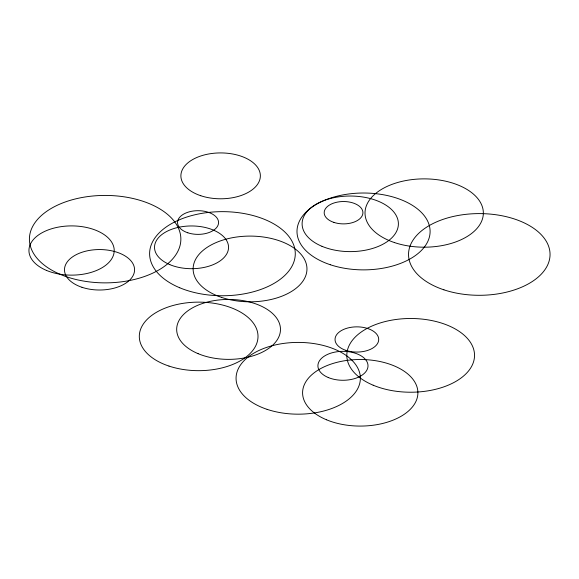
<?xml version="1.0" encoding="UTF-8"?>
<svg xmlns="http://www.w3.org/2000/svg" width="579" height="579" viewBox="0 0 579 579"><rect width="100%" height="100%" fill="white"/><g stroke="black" fill="none" stroke-linecap="round" stroke-linejoin="round"><path stroke-width="0.87" d="M198.112 353.668A51.907 29.97 0 0 0 280.2 332.498A51.907 29.97 0 0 0 207.398 302.043A51.907 29.97 0 0 0 198.112 353.668M333.873 222.387A19.36 11.175 0 0 0 362.917 212.71A19.36 11.175 0 0 0 333.873 203.026A19.36 11.175 0 0 0 333.873 222.387M221.591 297.411A56.916 32.858 0 0 0 306.964 268.953A56.916 32.858 0 0 0 221.591 240.495A56.916 32.858 0 0 0 221.591 297.411M345.952 350.375A21.836 12.608 0 0 0 378.709 339.453A21.836 12.608 0 0 0 345.952 328.539A21.836 12.608 0 0 0 345.952 350.375M200.768 195.724A39.734 22.936 0 0 0 260.362 175.857A39.734 22.936 0 0 0 200.768 155.99A39.734 22.936 0 0 0 200.768 195.724M322.004 246.328A48.137 27.792 0 0 0 398.135 226.693A48.137 27.792 0 0 0 330.616 198.445A48.137 27.792 0 0 0 322.004 246.328M330.269 264.726A66.556 38.431 0 0 0 430.103 231.448A66.556 38.431 0 0 0 330.269 198.163A66.556 38.431 0 0 0 330.269 264.726M443.919 289.826A70.754 40.848 0 0 0 550.05 254.449A70.754 40.848 0 0 0 443.919 219.072A70.754 40.848 0 0 0 443.919 289.826M326.411 419.746A57.654 33.285 0 0 0 417.589 396.231A57.654 33.285 0 0 0 336.725 362.403A57.654 33.285 0 0 0 326.411 419.746M46.566 270.451A42.636 24.615 0 0 0 113.991 253.059A42.636 24.615 0 0 0 54.194 228.039A42.636 24.615 0 0 0 46.566 270.451M60.694 274.547A75.726 43.722 0 0 0 180.453 243.665A75.726 43.722 0 0 0 74.242 199.227A75.726 43.722 0 0 0 60.694 274.547M373.202 385.216A63.864 36.868 0 0 0 474.194 359.168A63.864 36.868 0 0 0 384.622 321.7A63.864 36.868 0 0 0 373.202 385.216M328.25 377.522A25.056 14.468 0 0 0 367.875 367.303A25.056 14.468 0 0 0 332.737 352.604A25.056 14.468 0 0 0 328.25 377.522M168.981 366.08A59.355 34.27 0 0 0 258.01 336.399A59.355 34.27 0 0 0 168.981 306.725A59.355 34.27 0 0 0 168.981 366.08M267.136 409.367A62.156 35.884 0 0 0 360.37 378.29A62.156 35.884 0 0 0 267.136 347.219A62.156 35.884 0 0 0 267.136 409.367M187.799 232.787A20.511 11.841 0 0 0 218.565 222.531A20.511 11.841 0 0 0 187.799 212.276A20.511 11.841 0 0 0 187.799 232.787M82.001 287.307A35.051 20.236 0 0 0 134.574 269.785A35.051 20.236 0 0 0 82.001 252.263A35.051 20.236 0 0 0 82.001 287.307M169.813 264.632A37.02 21.372 0 0 0 228.35 249.535A37.02 21.372 0 0 0 176.436 227.815A37.02 21.372 0 0 0 169.813 264.632M394.596 242.615A59.167 34.161 0 0 0 483.349 213.029A59.167 34.161 0 0 0 394.596 183.449A59.167 34.161 0 0 0 394.596 242.615M179.714 287.756A72.831 42.05 0 0 0 294.892 258.046A72.831 42.05 0 0 0 192.742 215.308A72.831 42.05 0 0 0 179.714 287.756"/></g></svg>
